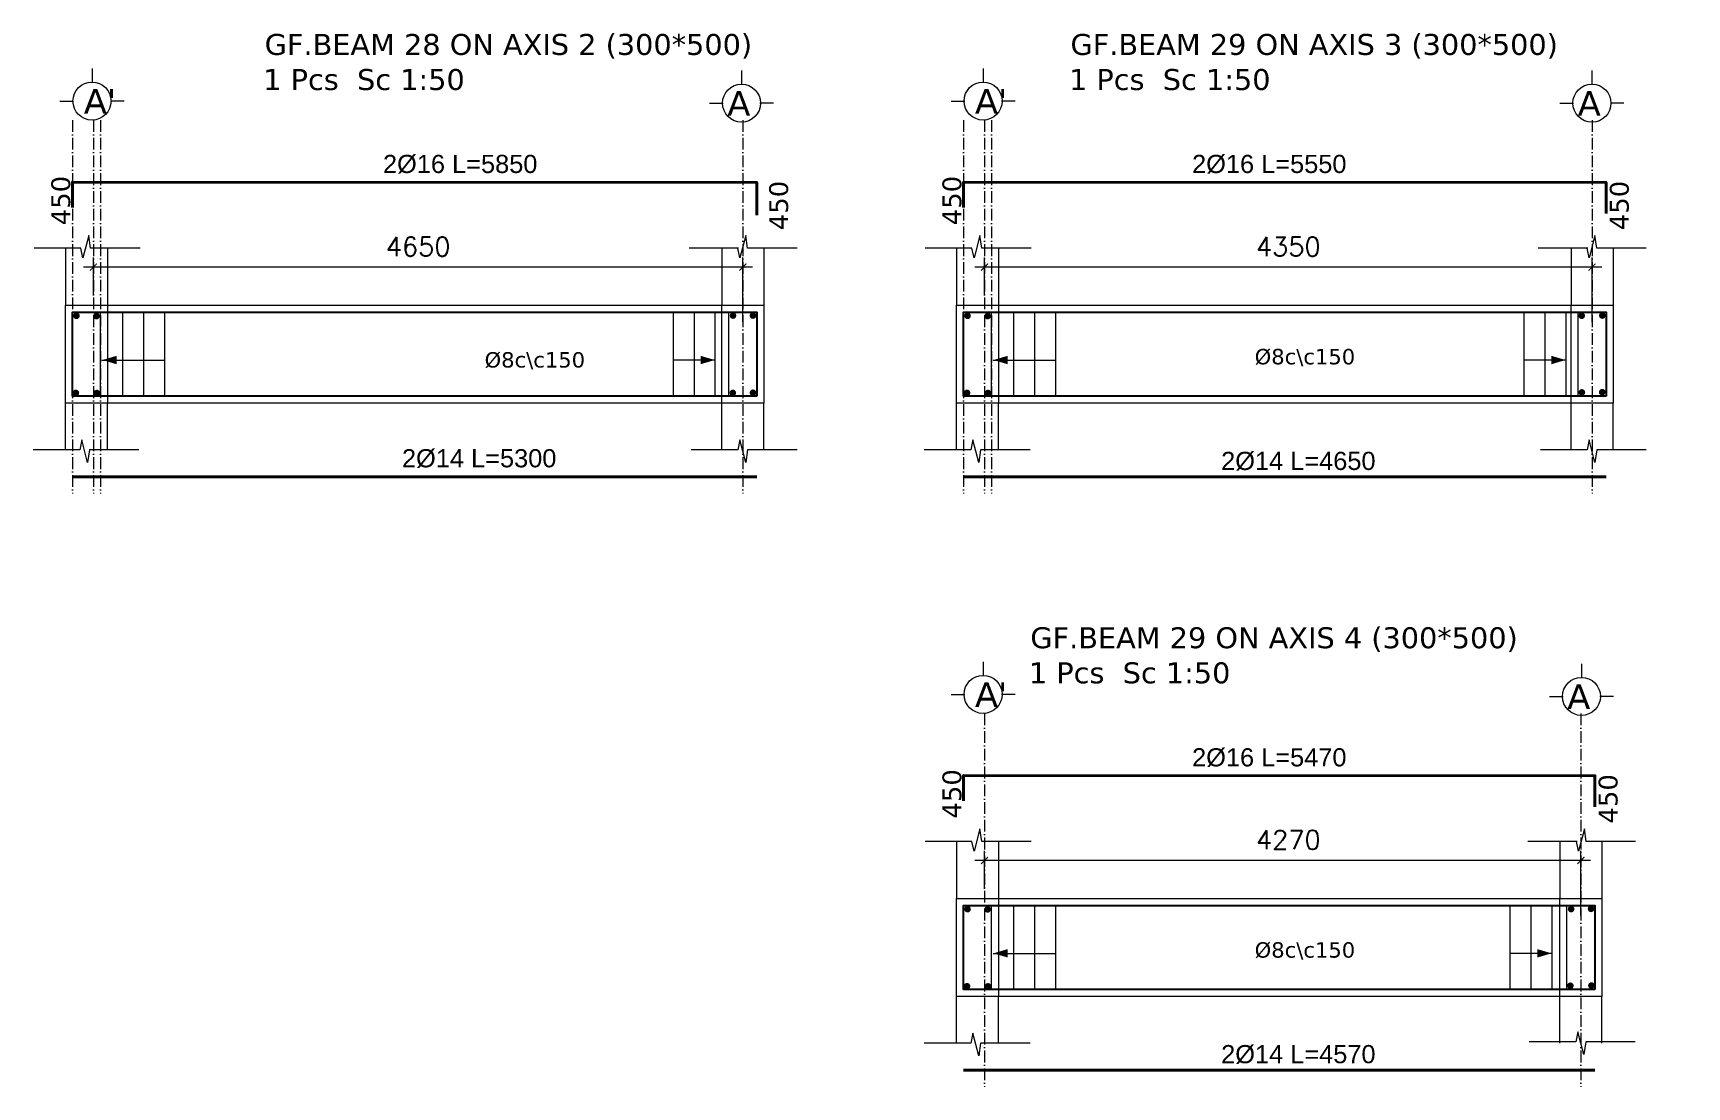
# Model space of a CAD drawing. Header units: inches. Extents: x -26151 to 62940, y -10194 to 246332.
# Drawn here: x 2233 to 3417, y 112659 to 113413 of the extents above; entities that cross this region are included whole.
import ezdxf

# ---------------------------------------------------------------- set-up
doc = ezdxf.new("R2010")
doc.units = ezdxf.units.IN
doc.header["$LTSCALE"] = 0.7
doc.header["$MEASUREMENT"] = 0
doc.linetypes.add('ACAD_ISO10W100', pattern=[18, 12, -3, 0, -3])
doc.layers.get('0').update_dxf_attribs({"lineweight": 13})
doc.layers.get('Defpoints').update_dxf_attribs({"lineweight": 5})
for name, color, linetype, lineweight in [('axis', 254, 'ACAD_ISO10W100', 9), ('BEAM FRAME', 5, 'Continuous', 18), ('COLUMN', 4, 'Continuous', 20), ('elevline', 30, 'Continuous', 20), ('FRAME 070', 5, 'Continuous', 60), ('hach', 9, 'Continuous', 9), ('hatch', 9, 'Continuous', 9), ('renforcment', 141, 'Continuous', 40), ('tex', 3, 'Continuous', 25), ('TEXT', 3, 'Continuous', 25), ('top rein. extension', 50, 'Continuous', 20), ('top renforcment', 7, 'Continuous', 40)]:
    doc.layers.add(name, color=color, linetype=linetype, lineweight=lineweight)
doc.styles.add('100', font='romans.shx', dxfattribs={"height": 13.5})
doc.styles.add('romanc', font='verdana.ttf', dxfattribs={"height": 250})
doc.styles.get("Standard").update_dxf_attribs({"font": 'arial.ttf', "height": 13})
doc.dimstyles.new('100', dxfattribs={"dimtxt": 13.5, "dimasz": 5, "dimexe": 7, "dimexo": 7, "dimgap": 8, "dimtad": 1, "dimdec": 0, "dimlfac": 10, "dimzin": 4, "dimdsep": 46, "dimtxsty": '100', "dimblk": 'ARCHTICK', "dimcen": 0.09, "dimdle": 7, "dimclrd": 1, "dimclre": 8, "dimclrt": 2, "dimadec": 0, "dimazin": 1, "dimtfac": 1, "dimtdec": 0, "dimtix": 1, "dimtofl": 0, "dimtmove": 0, "dimatfit": 3, "dimldrblk": 'ARCHTICK', "dimfxl": 0, "dimtolj": 1, "dimtzin": 0, "dimlwd": -1, "dimlwe": -1, "dimarcsym": 0})
doc.dimstyles.get("Standard").update_dxf_attribs({"dimtxt": 13, "dimasz": 5, "dimexe": 0.18, "dimexo": 0.0625, "dimgap": 6, "dimtad": 1, "dimdec": 0, "dimlfac": 10, "dimzin": 0, "dimdsep": 46, "dimtxsty": 'Standard', "dimblk": 'ARCHTICK', "dimcen": 0.09, "dimse1": 1, "dimse2": 1, "dimclrd": 1, "dimclre": 7, "dimclrt": 3, "dimadec": 0, "dimazin": 0, "dimtfac": 1, "dimtdec": 0, "dimtix": 1, "dimtofl": 0, "dimtmove": 0, "dimatfit": 3, "dimldrblk": 'ARCHTICK', "dimfxl": 0, "dimtolj": 1, "dimtzin": 0, "dimarcsym": 0})

# ---------------------------------------------------------------- blocks, each defined once
blk = doc.blocks.new('_ArchTick')
at = {"color": 0, "linetype": 'ByBlock', "lineweight": 0, "const_width": 0.15}
blk.add_lwpolyline([(-0.5, -0.5), (0.5, 0.5)], dxfattribs=at)
blk = doc.blocks.new('*D1877')
at = {"color": 8, "transparency": 16777216}
for p, q in [((2276.5, 113225.3), (2276.5, 113252.6)), ((2741.5, 113206.1), (2741.5, 113252.6))]:
    blk.add_line(p, q, dxfattribs=at)
at = {"color": 1, "transparency": 16777216}
blk.add_line((2748.5, 113245.6), (2269.5, 113245.6), dxfattribs=at)
at = {"layer": 'Defpoints', "color": 0, "transparency": 16777216}
for p in [(2276.5, 113245.6), (2276.5, 113218.3, 217.9), (2741.5, 113199.1)]:
    blk.add_point(p, dxfattribs=at)
at = {"color": 1, "transparency": 16777216, "xscale": 5, "yscale": 5, "zscale": 5, "rotation": 180}
blk.add_blockref('_ArchTick', (2276.5, 113245.6), dxfattribs=at)
at = {"color": 1, "transparency": 16777216, "xscale": 5, "yscale": 5, "zscale": 5}
blk.add_blockref('_ArchTick', (2741.5, 113245.6), dxfattribs=at)
at = {"color": 2, "transparency": 16777216, "insert": (2509, 113260.3), "char_height": 13.5, "attachment_point": 5, "style": '100'}
blk.add_mtext('\\A1;4650', dxfattribs=at)
blk = doc.blocks.new('*D1878')
at = {"layer": 'Defpoints', "color": 0, "transparency": 16777216}
for p in [(2353.5, 113095.6, -37318.8), (2353.5, 113095.6), (2788.5, 113095.6, -13870.6)]:
    blk.add_point(p, dxfattribs=at)
at = {"layer": 'TEXT', "color": 3, "transparency": 16777216, "insert": (2552.7, 113108.6), "char_height": 13, "attachment_point": 5}
blk.add_mtext('\\A1;2%%C14 L=5300', dxfattribs=at)
blk = doc.blocks.new('*D1879')
at = {"layer": 'Defpoints', "color": 0, "transparency": 16777216}
for p in [(2308.1, 113306.2, -440.4), (2838.1, 113306.2, 46.4), (2838.1, 113306.2)]:
    blk.add_point(p, dxfattribs=at)
at = {"layer": 'TEXT', "color": 3, "transparency": 16777216, "insert": (2539.1, 113319.2), "char_height": 13, "attachment_point": 5}
blk.add_mtext('\\A1;2%%C16 L=5850', dxfattribs=at)
blk = doc.blocks.new('*D1880')
at = {"color": 8, "transparency": 16777216}
for p, q in [((2914.5, 113225.3), (2914.5, 113252.6)), ((3349.5, 113206.1), (3349.5, 113252.6))]:
    blk.add_line(p, q, dxfattribs=at)
at = {"color": 1, "transparency": 16777216}
blk.add_line((3356.5, 113245.6), (2907.5, 113245.6), dxfattribs=at)
at = {"layer": 'Defpoints', "color": 0, "transparency": 16777216}
for p in [(2914.5, 113245.6), (2914.5, 113218.3, 217.9), (3349.5, 113199.1)]:
    blk.add_point(p, dxfattribs=at)
at = {"color": 1, "transparency": 16777216, "xscale": 5, "yscale": 5, "zscale": 5, "rotation": 180}
blk.add_blockref('_ArchTick', (2914.5, 113245.6), dxfattribs=at)
at = {"color": 1, "transparency": 16777216, "xscale": 5, "yscale": 5, "zscale": 5}
blk.add_blockref('_ArchTick', (3349.5, 113245.6), dxfattribs=at)
at = {"color": 2, "transparency": 16777216, "insert": (3132, 113260.3), "char_height": 13.5, "attachment_point": 5, "style": '100'}
blk.add_mtext('\\A1;4350', dxfattribs=at)
blk = doc.blocks.new('*D1881')
at = {"layer": 'Defpoints', "color": 0, "transparency": 16777216}
for p in [(2876.7, 113096.2, -24854.8), (2876.7, 113093.7), (3336.7, 113096.2, -24636.9)]:
    blk.add_point(p, dxfattribs=at)
at = {"layer": 'TEXT', "color": 3, "transparency": 16777216, "insert": (3139.2, 113106.7), "char_height": 13, "attachment_point": 5}
blk.add_mtext('\\A1;2%%C14 L=4650', dxfattribs=at)
blk = doc.blocks.new('*D1882')
at = {"layer": 'Defpoints', "color": 0, "transparency": 16777216}
for p in [(2887.4, 113306.2, -440.4), (3417.4, 113306.2, 46.4), (3417.4, 113306.2)]:
    blk.add_point(p, dxfattribs=at)
at = {"layer": 'TEXT', "color": 3, "transparency": 16777216, "insert": (3118.4, 113319.2), "char_height": 13, "attachment_point": 5}
blk.add_mtext('\\A1;2%%C16 L=5550', dxfattribs=at)
blk = doc.blocks.new('*D1887')
at = {"color": 8, "transparency": 16777216}
for p, q in [((2914.5, 112800.7), (2914.5, 112828)), ((3341.5, 112781.6), (3341.5, 112828))]:
    blk.add_line(p, q, dxfattribs=at)
at = {"color": 1, "transparency": 16777216}
blk.add_line((3348.5, 112821), (2907.5, 112821), dxfattribs=at)
at = {"layer": 'Defpoints', "color": 0, "transparency": 16777216}
for p in [(2914.5, 112821), (2914.5, 112793.7, 217.9), (3341.5, 112774.6)]:
    blk.add_point(p, dxfattribs=at)
at = {"color": 1, "transparency": 16777216, "xscale": 5, "yscale": 5, "zscale": 5, "rotation": 180}
blk.add_blockref('_ArchTick', (2914.5, 112821), dxfattribs=at)
at = {"color": 1, "transparency": 16777216, "xscale": 5, "yscale": 5, "zscale": 5}
blk.add_blockref('_ArchTick', (3341.5, 112821), dxfattribs=at)
at = {"color": 2, "transparency": 16777216, "insert": (3132, 112835.8), "char_height": 13.5, "attachment_point": 5, "style": '100'}
blk.add_mtext('\\A1;4270', dxfattribs=at)
blk = doc.blocks.new('*D1888')
at = {"layer": 'Defpoints', "color": 0, "transparency": 16777216}
for p in [(2876.7, 112671.7, -24854.8), (3336.7, 112671.7, -24636.9), (2876.7, 112669.2)]:
    blk.add_point(p, dxfattribs=at)
at = {"layer": 'TEXT', "color": 3, "transparency": 16777216, "insert": (3139.2, 112682.2), "char_height": 13, "attachment_point": 5}
blk.add_mtext('\\A1;2%%C14 L=4570', dxfattribs=at)
blk = doc.blocks.new('*D1889')
at = {"layer": 'Defpoints', "color": 0, "transparency": 16777216}
for p in [(2887.4, 112881.6, -440.4), (3417.4, 112881.6, 46.4), (3417.4, 112881.6)]:
    blk.add_point(p, dxfattribs=at)
at = {"layer": 'TEXT', "color": 3, "transparency": 16777216, "insert": (3118.4, 112894.6), "char_height": 13, "attachment_point": 5}
blk.add_mtext('\\A1;2%%C16 L=5470', dxfattribs=at)

msp = doc.modelspace()

# ---------------------------------------------------------------- hatches: boundary and pattern name
at = {"layer": 'elevline'}
for points in [[(2261.96, 113210.75, -1), (2266.72, 113210.75, -1)], [(2276.32, 113210.57, -1), (2281.08, 113210.57, -1)], [(2732.07, 113210.92, -1), (2736.82, 113210.92, -1)], [(2746.34, 113210.92, -1), (2751.1, 113210.92, -1)], [(2899.98, 113210.75, -1), (2904.74, 113210.75, -1)], [(2914.35, 113210.57, -1), (2919.1, 113210.57, -1)], [(3339.72, 113210.81, -1), (3344.48, 113210.81, -1)], [(3354.47, 113210.94, -1), (3359.22, 113210.94, -1)], [(2261.57, 113155.59, -1), (2266.32, 113155.59, -1)], [(2276.58, 113155.51, -1), (2281.34, 113155.51, -1)], [(2731.9, 113155.59, -1), (2736.66, 113155.59, -1)], [(2746.34, 113155.75, -1), (2751.1, 113155.75, -1)], [(2899.59, 113155.59, -1), (2904.35, 113155.59, -1)], [(2914.61, 113155.51, -1), (2919.36, 113155.51, -1)], [(3339.83, 113155.95, -1), (3344.59, 113155.95, -1)], [(3354.39, 113156.11, -1), (3359.15, 113156.11, -1)], [(2899.98, 112786.2, -1), (2904.74, 112786.2, -1)], [(2914.35, 112786.02, -1), (2919.1, 112786.02, -1)], [(3332.14, 112786.26, -1), (3336.9, 112786.26, -1)], [(3346.39, 112786.39, -1), (3351.14, 112786.39, -1)], [(2899.59, 112731.03, -1), (2904.35, 112731.03, -1)], [(2914.61, 112730.96, -1), (2919.36, 112730.96, -1)], [(3331.59, 112731.39, -1), (3336.35, 112731.39, -1)], [(3346.64, 112731.56, -1), (3351.4, 112731.56, -1)]]:
    msp.add_hatch(color=256, dxfattribs=at).paths.add_polyline_path(points)

# ---------------------------------------------------------------- linework, layer by layer
at = {"layer": 'axis'}
for p, q in [((2261.47, 113350.82, -97.06), (2261.47, 113083.56, -97.06)), ((2276.47, 113350.82, -97.06), (2276.47, 113083.56, -97.06)), ((2281.47, 113350.82, -97.06), (2281.47, 113083.56, -97.06)), ((2741.47, 113350.82, -97.06), (2741.47, 113083.56, -97.06)), ((2899.5, 113350.82, -97.06), (2899.5, 113083.56, -97.06)), ((2914.5, 113350.82, -97.06), (2914.5, 113083.56, -97.06)), ((2919.5, 113350.82, -97.06), (2919.5, 113083.56, -97.06)), ((3349.5, 113350.82, -97.06), (3349.5, 113083.56, -97.06)), ((2914.5, 112926.26, -97.06), (2914.5, 112659, -97.06)), ((3341.5, 112926.26, -97.06), (3341.5, 112659, -97.06))]:
    msp.add_line(p, q, dxfattribs=at)
at = {"layer": 'BEAM FRAME', "elevation": 120.85}
for points in [[(2756.47, 113148.3), (2256.47, 113148.3), (2256.47, 113218.3), (2756.47, 113218.3)], [(3364.5, 113148.3), (2894.5, 113148.3), (2894.5, 113218.3), (3364.5, 113218.3)], [(3356.5, 112723.74), (2894.5, 112723.74), (2894.5, 112793.74), (3356.5, 112793.74)]]:
    msp.add_lwpolyline(points, close=True, dxfattribs=at)
at = {"layer": 'COLUMN', "lineweight": 20}
for p, q in [((2256.47, 113259.22, 120.85), (2256.47, 113218.3, 120.85)), ((2286.47, 113259.22, 120.85), (2286.47, 113218.3, 120.85)), ((2726.47, 113259.22, -97.06), (2726.47, 113218.3, -97.06)), ((2756.47, 113259.22, -97.06), (2756.47, 113218.3, -97.06)), ((2894.5, 113259.22, 120.85), (2894.5, 113218.3, 120.85)), ((2924.5, 113259.22, 120.85), (2924.5, 113218.3, 120.85)), ((3334.5, 113259.22, -97.06), (3334.5, 113218.3, -97.06)), ((3364.5, 113259.22, -97.06), (3364.5, 113218.3, -97.06)), ((2256.47, 113114.87, 120.85), (2256.47, 113148.3, 120.85)), ((2286.47, 113114.87, 120.85), (2286.47, 113148.3, 120.85)), ((2726.47, 113114.87, -97.06), (2726.47, 113148.3, -97.06)), ((2756.47, 113114.87, -97.06), (2756.47, 113148.3, -97.06)), ((2894.5, 113114.87, 120.85), (2894.5, 113148.3, 120.85)), ((2924.5, 113114.87, 120.85), (2924.5, 113148.3, 120.85)), ((3334.5, 113114.87, -97.06), (3334.5, 113148.3, -97.06)), ((3364.5, 113114.87, -97.06), (3364.5, 113148.3, -97.06)), ((2894.5, 112834.67, 120.85), (2894.5, 112793.74, 120.85)), ((2924.5, 112834.67, 120.85), (2924.5, 112793.74, 120.85)), ((3326.5, 112834.67, -97.06), (3326.5, 112793.74, -97.06)), ((3356.5, 112834.67, -97.06), (3356.5, 112793.74, -97.06)), ((2894.5, 112690.32, 120.85), (2894.5, 112723.74, 120.85)), ((2924.5, 112690.32, 120.85), (2924.5, 112723.74, 120.85)), ((3326.5, 112690.32, -97.06), (3326.5, 112723.74, -97.06)), ((3356.5, 112690.32, -97.06), (3356.5, 112723.74, -97.06))]:
    msp.add_line(p, q, dxfattribs=at)
at = {"layer": 'elevline'}
for p, q in [((2297.53, 113153.3, -97.06), (2297.53, 113213.3, -97.06)), ((2312.53, 113153.3, -97.06), (2312.53, 113213.3, -97.06)), ((2327.53, 113153.3, -97.06), (2327.53, 113213.3, -97.06)), ((2691.76, 113153.3, -97.06), (2691.76, 113213.3, -97.06)), ((2706.76, 113153.3, -97.06), (2706.76, 113213.3, -97.06)), ((2721.72, 113153.3, -97.06), (2721.72, 113213.3, -97.06)), ((2935.55, 113153.3, -97.06), (2935.55, 113213.3, -97.06)), ((2950.55, 113153.3, -97.06), (2950.55, 113213.3, -97.06)), ((2965.55, 113153.3, -97.06), (2965.55, 113213.3, -97.06)), ((3300.93, 113153.3, -97.06), (3300.93, 113213.3, -97.06)), ((3315.93, 113153.3, -97.06), (3315.93, 113213.3, -97.06)), ((3330.89, 113153.3, -97.06), (3330.89, 113213.3, -97.06)), ((2935.55, 112728.74, -97.06), (2935.55, 112788.74, -97.06)), ((2950.55, 112728.74, -97.06), (2950.55, 112788.74, -97.06)), ((2965.55, 112728.74, -97.06), (2965.55, 112788.74, -97.06)), ((3290.88, 112728.74, -97.06), (3290.88, 112788.74, -97.06)), ((3305.88, 112728.74, -97.06), (3305.88, 112788.74, -97.06)), ((3320.84, 112728.74, -97.06), (3320.84, 112788.74, -97.06))]:
    msp.add_line(p, q, dxfattribs=at)
at = {"layer": 'FRAME 070', "lineweight": 20}
for p, q in [((2273.15, 113268.22, 120.85), (2268.97, 113252.15, 120.85)), ((2274.51, 113259.22, 120.85), (2273.15, 113268.22, 120.85)), ((2743.57, 113268.22, -97.06), (2739.38, 113252.15, -97.06)), ((2744.92, 113259.22, -97.06), (2743.57, 113268.22, -97.06)), ((2911.18, 113268.22, 120.85), (2907, 113252.15, 120.85)), ((2912.53, 113259.22, 120.85), (2911.18, 113268.22, 120.85)), ((3351.59, 113268.22, -97.06), (3347.41, 113252.15, -97.06)), ((3352.94, 113259.22, -97.06), (3351.59, 113268.22, -97.06)), ((2267.46, 113259.22, 120.85), (2234.08, 113259.22, 120.85)), ((2268.97, 113252.15, 120.85), (2267.46, 113259.22, 120.85)), ((2309.86, 113259.22, 120.85), (2274.51, 113259.22, 120.85)), ((2738.35, 113259.22, -97.06), (2703, 113259.22, -97.06)), ((2739.38, 113252.15, -97.06), (2737.88, 113259.22, -97.06)), ((2780.27, 113259.22, -97.06), (2744.92, 113259.22, -97.06)), ((2905.49, 113259.22, 120.85), (2872.1, 113259.22, 120.85)), ((2907, 113252.15, 120.85), (2905.49, 113259.22, 120.85)), ((2947.89, 113259.22, 120.85), (2912.53, 113259.22, 120.85)), ((3346.38, 113259.22, -97.06), (3311.02, 113259.22, -97.06)), ((3347.41, 113252.15, -97.06), (3345.9, 113259.22, -97.06)), ((3388.3, 113259.22, -97.06), (3352.94, 113259.22, -97.06)), ((2268.18, 113121.94, 120.85), (2266.68, 113114.87, 120.85)), ((2272.37, 113105.87, 120.85), (2268.18, 113121.94, 120.85)), ((2739.38, 113121.94, -97.06), (2737.88, 113114.87, -97.06)), ((2743.57, 113105.87, -97.06), (2739.38, 113121.94, -97.06)), ((2906.21, 113121.94, 120.85), (2904.7, 113114.87, 120.85)), ((2910.39, 113105.87, 120.85), (2906.21, 113121.94, 120.85)), ((3347.41, 113121.94, -97.06), (3345.9, 113114.87, -97.06)), ((3351.59, 113105.87, -97.06), (3347.41, 113121.94, -97.06)), ((2266.68, 113114.87, 120.85), (2233.29, 113114.87, 120.85)), ((2273.72, 113114.87, 120.85), (2272.37, 113105.87, 120.85)), ((2309.07, 113114.87, 120.85), (2273.72, 113114.87, 120.85)), ((2737.88, 113114.87, -97.06), (2704.49, 113114.87, -97.06)), ((2744.92, 113114.87, -97.06), (2743.57, 113105.87, -97.06)), ((2780.27, 113114.87, -97.06), (2744.92, 113114.87, -97.06)), ((2904.7, 113114.87, 120.85), (2871.31, 113114.87, 120.85)), ((2911.74, 113114.87, 120.85), (2910.39, 113105.87, 120.85)), ((2947.1, 113114.87, 120.85), (2911.74, 113114.87, 120.85)), ((3345.9, 113114.87, -97.06), (3312.51, 113114.87, -97.06)), ((3352.94, 113114.87, -97.06), (3351.59, 113105.87, -97.06)), ((3388.3, 113114.87, -97.06), (3352.94, 113114.87, -97.06)), ((2911.18, 112843.67, 120.85), (2907, 112827.59, 120.85)), ((2912.53, 112834.67, 120.85), (2911.18, 112843.67, 120.85)), ((3343.98, 112843.67, -97.06), (3339.8, 112827.59, -97.06)), ((3345.33, 112834.67, -97.06), (3343.98, 112843.67, -97.06)), ((2905.49, 112834.67, 120.85), (2872.1, 112834.67, 120.85)), ((2907, 112827.59, 120.85), (2905.49, 112834.67, 120.85)), ((2947.89, 112834.67, 120.85), (2912.53, 112834.67, 120.85)), ((3338.77, 112834.67, -97.06), (3303.41, 112834.67, -97.06)), ((3339.8, 112827.59, -97.06), (3338.29, 112834.67, -97.06)), ((3380.69, 112834.67, -97.06), (3345.33, 112834.67, -97.06)), ((2906.21, 112697.39, 120.85), (2904.7, 112690.32, 120.85)), ((2910.39, 112681.32, 120.85), (2906.21, 112697.39, 120.85)), ((3339.41, 112698.35, -97.06), (3337.9, 112691.28, -97.06)), ((3343.59, 112682.28, -97.06), (3339.41, 112698.35, -97.06)), ((2904.7, 112690.32, 120.85), (2871.31, 112690.32, 120.85)), ((2911.74, 112690.32, 120.85), (2910.39, 112681.32, 120.85)), ((2947.1, 112690.32, 120.85), (2911.74, 112690.32, 120.85)), ((3337.9, 112691.28, -97.06), (3304.51, 112691.28, -97.06)), ((3344.94, 112691.28, -97.06), (3343.59, 112682.28, -97.06)), ((3380.3, 112691.28, -97.06), (3344.94, 112691.28, -97.06))]:
    msp.add_line(p, q, dxfattribs=at)
at = {"layer": 'FRAME 070', "lineweight": 15, "elevation": -97.06}
for points in [[(2286.47, 113148.3), (2256.47, 113148.3), (2256.47, 113218.3), (2286.47, 113218.3)], [(2756.47, 113148.3), (2726.47, 113148.3), (2726.47, 113218.3), (2756.47, 113218.3)], [(2924.5, 113148.3), (2894.5, 113148.3), (2894.5, 113218.3), (2924.5, 113218.3)], [(3364.5, 113148.3), (3334.5, 113148.3), (3334.5, 113218.3), (3364.5, 113218.3)], [(2924.5, 112723.74), (2894.5, 112723.74), (2894.5, 112793.74), (2924.5, 112793.74)], [(3356.5, 112723.74), (3326.5, 112723.74), (3326.5, 112793.74), (3356.5, 112793.74)]]:
    msp.add_lwpolyline(points, close=True, dxfattribs=at)
at = {"layer": 'hach', "color": 0, "elevation": -97.06}
for points in [[(2281.47, 113213.3), (2261.47, 113213.3), (2261.47, 113153.18), (2281.47, 113153.18)], [(2731.47, 113213.3), (2751.47, 113213.3), (2751.47, 113153.3), (2731.47, 113153.3)], [(2919.5, 113213.3), (2899.5, 113213.3), (2899.5, 113153.18), (2919.5, 113153.18)], [(3339.5, 113213.3), (3359.5, 113213.3), (3359.5, 113153.18), (3339.5, 113153.18)], [(2919.5, 112788.74), (2899.5, 112788.74), (2899.5, 112728.62), (2919.5, 112728.62)], [(3331.5, 112788.74), (3351.5, 112788.74), (3351.5, 112728.62), (3331.5, 112728.62)]]:
    msp.add_lwpolyline(points, close=True, dxfattribs=at)
at = {"layer": 'hatch'}
for p, q in [((2275.48, 113387.79, -97.06), (2275.48, 113378.06, -97.06)), ((2740.54, 113386.31, -97.06), (2740.54, 113376.57, -97.06)), ((2913.5, 113387.79, -97.06), (2913.5, 113378.06, -97.06)), ((3349.42, 113386.31, -97.06), (3349.42, 113376.57, -97.06)), ((2252.56, 113364.31, -97.06), (2262.29, 113364.31, -97.06)), ((2298.4, 113364.31, -97.06), (2288.67, 113364.31, -97.06)), ((2717.62, 113362.83, -97.06), (2727.36, 113362.83, -97.06)), ((2763.47, 113362.83, -97.06), (2753.73, 113362.83, -97.06)), ((2890.58, 113364.31, -97.06), (2900.32, 113364.31, -97.06)), ((2936.43, 113364.31, -97.06), (2926.69, 113364.31, -97.06)), ((3326.5, 113362.83, -97.06), (3336.23, 113362.83, -97.06)), ((3372.35, 113362.83, -97.06), (3362.61, 113362.83, -97.06)), ((2913.5, 112963.24, -97.06), (2913.5, 112953.5, -97.06)), ((3341.91, 112961.75, -97.06), (3341.91, 112952.02, -97.06)), ((2890.58, 112939.76, -97.06), (2900.32, 112939.76, -97.06)), ((2936.43, 112939.76, -97.06), (2926.69, 112939.76, -97.06)), ((3318.98, 112938.28, -97.06), (3328.72, 112938.28, -97.06)), ((3364.83, 112938.28, -97.06), (3355.1, 112938.28, -97.06))]:
    msp.add_line(p, q, dxfattribs=at)
for centre in [(2275.48, 113364.44, -97.06), (2740.54, 113362.95, -97.06), (2913.5, 113364.44, -97.06), (3349.42, 113362.95, -97.06), (2913.5, 112939.88, -97.06), (3341.91, 112938.4, -97.06)]:
    msp.add_circle(centre, 13.62, dxfattribs=at)
at = {"layer": 'renforcment', "lineweight": -2, "elevation": 120.85}
for points in [[(2751.47, 113153.3), (2261.47, 113153.18), (2261.47, 113213.3), (2751.47, 113213.3)], [(3359.5, 113153.18), (2899.5, 113153.18), (2899.5, 113213.3), (3359.5, 113213.3)], [(3351.5, 112728.62), (2899.5, 112728.62), (2899.5, 112788.74), (3351.5, 112788.74)]]:
    msp.add_lwpolyline(points, close=True, dxfattribs=at)
at = {"layer": 'top rein. extension'}
for p, q in [((2282.57, 113179.13, -97.06), (2327.53, 113179.13, -97.06)), ((2721.72, 113179.13, -97.06), (2691.76, 113179.13, -97.06)), ((2920.59, 113179.13, -97.06), (2965.55, 113179.13, -97.06)), ((3330.89, 113179.13, -97.06), (3300.93, 113179.13, -97.06)), ((2920.59, 112754.58, -97.06), (2965.55, 112754.58, -97.06)), ((3320.84, 112754.58, -97.06), (3290.88, 112754.58, -97.06))]:
    msp.add_line(p, q, dxfattribs=at)
for points in [[(2293.04, 113182.13, -97.06), (2282.92, 113179.13, -97.06), (2293.04, 113176.13, -97.06)], [(2711.24, 113182.13, -97.06), (2721.37, 113179.13, -97.06), (2711.24, 113176.13, -97.06)], [(2931.07, 113182.13, -97.06), (2920.94, 113179.13, -97.06), (2931.07, 113176.13, -97.06)], [(3320.42, 113182.13, -97.06), (3330.54, 113179.13, -97.06), (3320.42, 113176.13, -97.06)], [(2931.07, 112757.58, -97.06), (2920.94, 112754.58, -97.06), (2931.07, 112751.58, -97.06)], [(3310.36, 112757.58, -97.06), (3320.49, 112754.58, -97.06), (3310.36, 112751.58, -97.06)]]:
    msp.add_solid(points, dxfattribs=at)
at = {"layer": 'top renforcment'}
for p, q in [((2261.47, 113095.64, -314.97), (2751.47, 113095.64, -314.97)), ((2899.5, 113095.64, -314.97), (3359.5, 113095.64, -97.06)), ((2899.5, 112671.09, -314.97), (3351.5, 112671.09, -97.06))]:
    msp.add_line(p, q, dxfattribs=at)
at = {"layer": 'top renforcment', "elevation": -97.06}
for points in [[(2751.47, 113282.9), (2751.47, 113306.17), (2261.47, 113306.5), (2261.47, 113288.34)], [(3359.5, 113283.86), (3359.5, 113306.17), (2899.5, 113306.5), (2899.5, 113288.34)], [(3351.55, 112859.3), (3351.5, 112881.62), (2899.5, 112881.94), (2899.5, 112863.79)]]:
    msp.add_lwpolyline(points, dxfattribs=at)

# ---------------------------------------------------------------- texts
at = {"layer": 'tex', "style": 'romanc'}
for p in [(2556.56, 113173.76, -33533.25), (3107.93, 113176.06), (3107.93, 112751.51)]:
    msp.add_text('%%C8c\\c150', height=11, dxfattribs=at).set_placement(p)
at = {"layer": 'TEXT', "style": 'romanc'}
for s, height, p in [('GF.BEAM 28 ON AXIS 2 (300*500)', 15, (2399.1, 113397.45, -97.06)), ('GF.BEAM 29 ON AXIS 3 (300*500)', 15, (2976.03, 113397.45, -97.06)), ('1 Pcs  Sc 1:50 ', 15, (2398.08, 113372.35, -97.06)), ('1 Pcs  Sc 1:50 ', 15, (2975.01, 113372.35, -97.06)), ("A'", 17.6, (2269.64, 113355.51, -97.06)), ('A', 17.6, (2730.37, 113354.03, -97.06)), ("A'", 17.6, (2907.67, 113355.51, -97.06)), ('A', 17.6, (3339.25, 113354.03, -97.06)), ('GF.BEAM 29 ON AXIS 4 (300*500)', 15, (2947.3, 112972.9, -97.06)), ('1 Pcs  Sc 1:50 ', 15, (2946.28, 112947.8, -97.06)), ("A'", 17.6, (2907.67, 112930.96, -97.06)), ('A', 17.6, (3331.73, 112929.48, -97.06))]:
    msp.add_text(s, height=height, dxfattribs=at).set_placement(p)
for p in [(2259.85, 113275.57, -73490.01), (2773.83, 113272.02, -73054.2), (2897.88, 113275.57, -73490.01), (3375.72, 113272.02, -73054.2), (2897.88, 112851.02, -73490.01), (3367.72, 112847.46, -73054.2)]:
    msp.add_text('450', height=13.5, rotation=90, dxfattribs=at).set_placement(p)

# ---------------------------------------------------------------- dimensions: what is measured, and where the dimension line sits
for base, p1, p2, picture, middle in [((2276.47, 113245.59, -97.06), (2741.47, 113199.14, -97.06), (2276.47, 113218.3, 120.85), '*D1877', (2508.97, 113245.59, -97.06)), ((2914.5, 113245.59, -97.06), (3349.5, 113199.14, -97.06), (2914.5, 113218.3, 120.85), '*D1880', (3132, 113245.59, -97.06)), ((2914.5, 112821.04, -97.06), (3341.5, 112774.58, -97.06), (2914.5, 112793.74, 120.85), '*D1887', (3132, 112821.04, -97.06))]:
    dim = msp.add_linear_dim(base=base, p1=p1, p2=p2, angle=180, dimstyle='100')
    dim.commit()
    dim.dimension.update_dxf_attribs({"geometry": picture, "text_midpoint": middle, "dimtype": 160})
at = {"layer": 'TEXT'}
for base, p1, p2, angle, text, picture, middle in [((2838.07, 113306.17, -97.06), (2308.07, 113306.17, -537.43), (2838.07, 113306.17, -50.67), 0, '2%%C16 L=5850', '*D1879', (2539.09, 113306.17, -97.06)), ((3417.42, 113306.17, -97.06), (2887.42, 113306.17, -537.43), (3417.42, 113306.17, -50.67), 0, '2%%C16 L=5550', '*D1882', (3118.44, 113306.17, -97.06)), ((2353.48, 113095.64, 12269.9), (2788.47, 113095.64, -1600.69), (2353.48, 113095.64, -25048.89), 180, '2%%C14 L=5300', '*D1878', (2552.73, 113095.64, 12269.9)), ((2876.7, 113093.74, 49079.6), (3336.7, 113096.21, 24442.74), (2876.7, 113096.21, 24224.84), 180, '2%%C14 L=4650', '*D1881', (3139.16, 113093.74, 49079.6)), ((3417.42, 112881.62, -97.06), (2887.42, 112881.62, -537.43), (3417.42, 112881.62, -50.67), 0, '2%%C16 L=5470', '*D1889', (3118.44, 112881.62, -97.06)), ((2876.7, 112669.18, 49079.6), (3336.7, 112671.66, 24442.74), (2876.7, 112671.66, 24224.84), 180, '2%%C14 L=4570', '*D1888', (3139.16, 112669.18, 49079.6))]:
    dim = msp.add_linear_dim(base=base, p1=p1, p2=p2, angle=angle, text=text, dimstyle='Standard', override={"dimsd1": 1, "dimsd2": 1, "dimfxl": 0.1, "dimfxlon": 1}, dxfattribs=at)
    dim.commit()
    dim.dimension.update_dxf_attribs({"geometry": picture, "text_midpoint": middle, "dimtype": 161})

doc.saveas('drawing.dxf')
